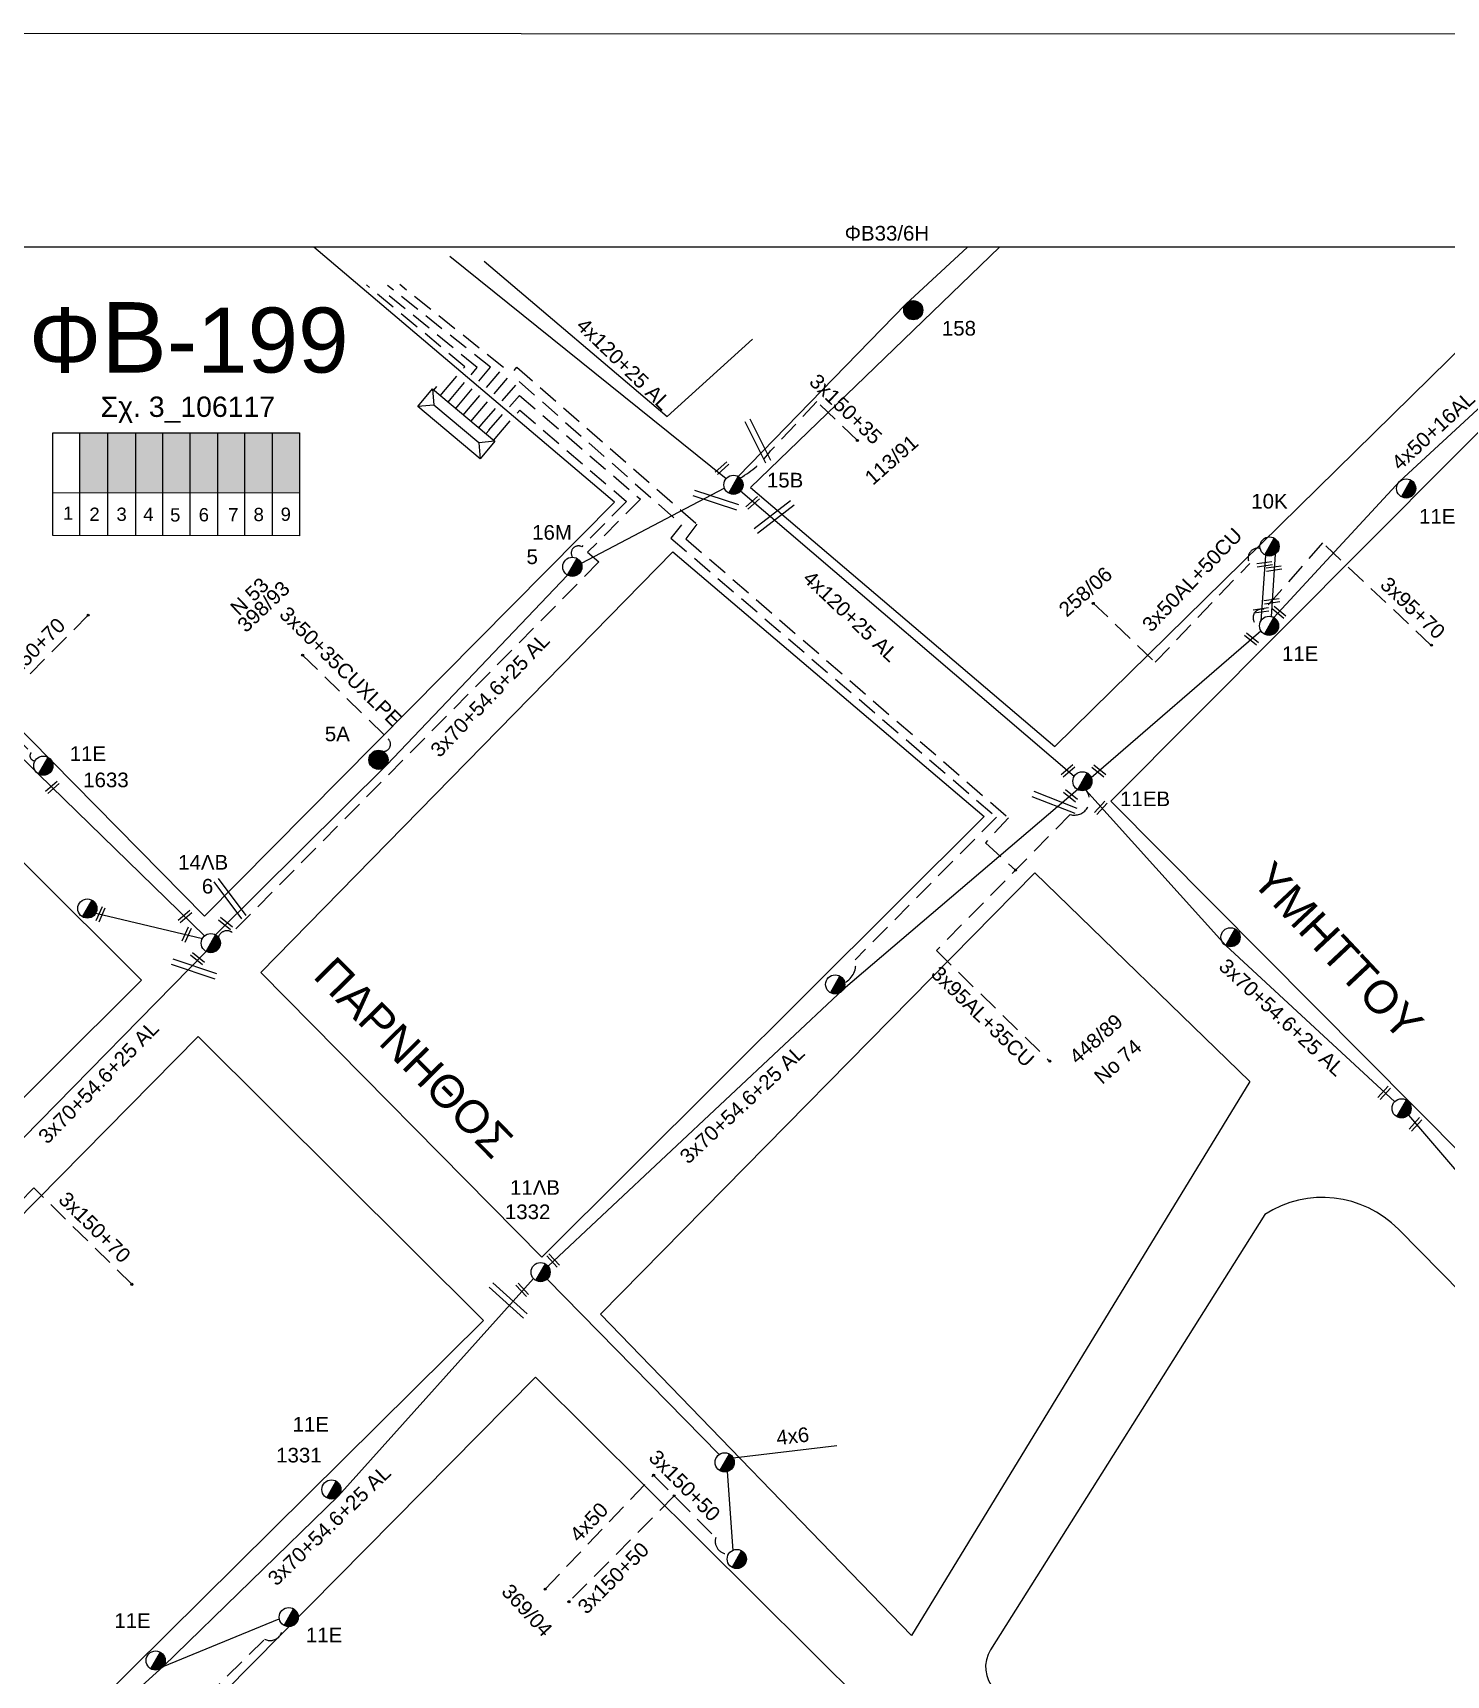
# Model space of a CAD drawing. Header units: millimetres. Extents: x 1138 to 9186, y 1584 to 2927.
# Drawn here: x 8007.4 to 8181.3, y 2724.8 to 2926.9 of the extents above; entities that cross this region are included whole.
import ezdxf
from ezdxf.enums import TextEntityAlignment as Align

# ---------------------------------------------------------------- set-up
doc = ezdxf.new("R2010")
doc.units = ezdxf.units.MM
doc.linetypes.add('DASHED', pattern=[19.05, 12.7, -6.35])
for name, color, linetype, lineweight in [('3x150+35', 7, 'DASHED', 30), ('3x150+50', 7, 'Continuous', 30), ('3x150+70', 7, 'Continuous', 30), ('3x50AL+50CU', 7, 'Continuous', 30), ('3x70+54.6+25 AL', 7, 'SYN_LINE', 30), ('3x95+70', 7, 'Continuous', 30), ('3x95AL+35CU', 7, 'Continuous', 30), ('4x120+25 AL', 7, 'SYN_LINE', 30), ('4x50', 7, 'Continuous', 30), ('4x50+16AL', 7, 'Continuous', 30), ('4x6', 7, 'SYN_LINE', 30), ('Υπόβαθρο ΔΕΗ', 7, 'Continuous', 30)]:
    doc.layers.add(name, color=color, linetype=linetype, lineweight=lineweight)
for name, color, linetype in [('3x50+35CU', 7, 'Continuous'), ('Pillar OTE', 7, 'Continuous'), ('TEXT ΚΑΛΩΔΙΩΝ', 7, 'Continuous'), ('Άγνωστα', 7, 'Continuous'), ('Επιγραφές - Σχήματα', 7, 'Continuous'), ('Καλώδια ΧΤ   3x150AL+50CU', 7, 'DASHED'), ('Μηχανική τομή', 7, 'Continuous'), ('Στύλος Ξύλινος', 7, 'Continuous'), ('Στύλος Ξύλινος @ 1', 7, 'Continuous'), ('Στύλος ΦΜ', 7, 'Continuous'), ('Στύλος ΦΜ @ 1', 7, 'Continuous'), ('Συνδέσεις', 7, 'Continuous'), ('Τομή', 7, 'Continuous'), ('Υποσταθμός πόλεως', 7, 'Continuous')]:
    doc.layers.add(name, color=color, linetype=linetype)
doc.styles.add('arial', font='arial.ttf')
doc.styles.get("Standard").update_dxf_attribs({"font": 'arial.ttf'})
doc.linetypes.add('SYN_LINE', pattern='A,0.5,-0.0001,["/\\/\\/\\/",Standard,S=0.1,R=0,X=0,Y=-0.05],-0.25', length=0.7501)

# ---------------------------------------------------------------- blocks, each defined once
blk = doc.blocks.new('ΥΠΑΡΧΩΝ ΤΣΙΜΕΝΤΕΝΙΟΣ ΣΤΥΛΟΣ')
at = {"layer": 'Στύλος ΦΜ'}
blk.add_hatch(color=7, dxfattribs=at).paths.add_polyline_path([(-1.29, -2.28, 0.574793), (2.62, 0, 0.268822), (1.3, 2.27)])
at = {"layer": 'Στύλος ΦΜ', "color": 7}
blk.add_line((-1.29, -2.28), (1.3, 2.27), dxfattribs=at)
blk.add_circle((0, 0), 2.62, dxfattribs=at)
at = {"layer": 'Στύλος ΦΜ', "flags": 4}
for tag, p in [('ΑΡΙΘΜΟΣ', (-4.68, 8.05)), ('ΤΥΠΟΣ', (-4.91, 3.03))]:
    blk.add_attdef(tag, p, '', height=4, dxfattribs=at)
blk = doc.blocks.new('ΥΠΑΡΧΩΝ ΞΥΛΙΝΟΣ ΣΤΥΛΟΣ')
at = {"layer": 'Στύλος Ξύλινος'}
h = blk.add_hatch(color=7, dxfattribs=at)
h.paths.add_polyline_path([(-2.62, 0, 0.270008), (-1.29, -2.28), (1.3, 2.27, 0.576266)])
h.paths.add_polyline_path([(-1.29, -2.28, 0.574793), (2.62, 0, 0.268822), (1.3, 2.27)])
at = {"layer": 'Στύλος Ξύλινος', "color": 7}
blk.add_line((-1.29, -2.28), (1.3, 2.27), dxfattribs=at)
blk.add_circle((0, 0), 2.62, dxfattribs=at)
at = {"layer": 'Στύλος Ξύλινος', "flags": 4}
for tag, p in [('ΑΡΙΘΜΟΣ', (-4.91, 8.6)), ('ΤΥΠΟΣ', (-4.85, 3.39))]:
    blk.add_attdef(tag, p, '', height=4, dxfattribs=at)
blk = doc.blocks.new('ΜΗΧΑΝΙΚΗ ΤΟΜΗ')
at = {"layer": 'Μηχανική τομή', "ltscale": 40}
for p, q in [((-1.89, 0.78), (5.69, 0.78)), ((-1.89, -0.77), (5.69, -0.77))]:
    blk.add_line(p, q, dxfattribs=at)
blk = doc.blocks.new('ΤΟΜΗ')
at = {"layer": 'Τομή', "ltscale": 40}
for p, q in [((-5.68, 0), (17.06, 0)), ((-5.68, -2.77), (17.06, -2.77))]:
    blk.add_line(p, q, dxfattribs=at)
blk = doc.blocks.new('_ΣΥΝΔΕΣΗ')
at = {"layer": 'Συνδέσεις', "linetype": 'SYN_LINE', "ltscale": 40}
blk.add_hatch(color=256, dxfattribs=at).paths.add_polyline_path([(0.5, -0.01, 1), (-0.5, -0.01, 1)])
at = {"layer": 'Συνδέσεις'}
blk.add_circle((0, -0.01), 0.5, dxfattribs=at)
blk = doc.blocks.new('ΥΠΟΣΤΑΘΜΟΣ ΠΟΛΕΩΣ 9 ΑΝΑΧΩΡΗΣΕΩΝ')
at = {"layer": 'Υποσταθμός πόλεως', "ltscale": 40}
for p, q in [((-9.63, -2.82), (-9.63, -4)), ((-7.12, -2.82), (-7.12, -4)), ((-4.84, -2.82), (-4.84, -4)), ((-2.36, -2.82), (-2.36, -4)), ((0.09, -2.82), (0.09, -4)), ((2.55, -2.82), (2.55, -4)), ((5.02, -2.82), (5.02, -4)), ((7.48, -2.82), (7.48, -4)), ((9.61, -2.82), (9.61, -4))]:
    blk.add_line(p, q, dxfattribs=at)
blk.add_lwpolyline([(-10.02, 2.82), (10.02, 2.82), (10.02, -2.82), (-10.02, -2.82)], close=True, dxfattribs=at)
for points in [[(-7.21, 0), (-10.02, 2.82)], [(-10.02, -2.82), (-7.21, 0)], [(-7.21, 0), (7.21, 0)], [(7.21, 0), (10.02, 2.82)], [(10.02, -2.82), (7.21, 0)]]:
    blk.add_lwpolyline(points, dxfattribs=at)
at = {"layer": 'Υποσταθμός πόλεως', "linetype": 'SYN_LINE', "ltscale": 40, "flags": 1}
for tag, p in [('ΜΕΤΑΣΧΗΜΑΤΙΣΜΟΣ', (10.79, 1.71)), ('ΙΣΧΥΣ', (10.77, -1.08)), ('ΑΡΙΘΜΟΣ', (10.89, -3.8))]:
    blk.add_attdef(tag, p, '', height=1.8, dxfattribs=at)

msp = doc.modelspace()

# ---------------------------------------------------------------- hatches: boundary and pattern name
at = {"layer": 'Καλώδια ΧΤ   3x150AL+50CU', "linetype": 'DASHED', "lineweight": -3, "ltscale": 0.2}
h = msp.add_hatch(color=30, dxfattribs=at)
h.dxf.hatch_style = 1
h.paths.add_polyline_path([(8016.64, 2877.69), (8013.2, 2877.69), (8013.2, 2870.33), (8016.64, 2870.32)])
h = msp.add_hatch(color=27, dxfattribs=at)
h.dxf.hatch_style = 1
h.paths.add_polyline_path([(8016.64, 2870.32), (8020.08, 2870.32), (8020.08, 2877.69), (8016.64, 2877.69)])
h = msp.add_hatch(color=173, dxfattribs=at)
h.dxf.hatch_style = 1
h.paths.add_polyline_path([(8023.38, 2877.69), (8020.08, 2877.69), (8020.08, 2870.32), (8023.38, 2870.32)])
h = msp.add_hatch(color=6, dxfattribs=at)
h.dxf.hatch_style = 1
h.paths.add_polyline_path([(8026.76, 2877.69), (8023.38, 2877.69), (8023.38, 2870.32), (8026.76, 2870.31)])
h = msp.add_hatch(color=2, dxfattribs=at)
h.dxf.hatch_style = 1
h.paths.add_polyline_path([(8026.76, 2870.31), (8030.16, 2870.31), (8030.16, 2877.69), (8026.76, 2877.69)])
h = msp.add_hatch(color=62, dxfattribs=at)
h.dxf.hatch_style = 1
h.paths.add_polyline_path([(8030.16, 2870.31), (8033.56, 2870.31), (8033.56, 2877.69), (8030.16, 2877.69)])
h = msp.add_hatch(color=151, dxfattribs=at)
h.dxf.hatch_style = 1
h.paths.add_polyline_path([(8033.5, 2870.31), (8036.89, 2870.31), (8036.89, 2877.69), (8033.5, 2877.69)])
h = msp.add_hatch(color=85, dxfattribs=at)
h.dxf.hatch_style = 1
h.paths.add_polyline_path([(8036.82, 2870.31), (8040.21, 2870.31), (8040.21, 2877.68), (8036.82, 2877.68)])

# ---------------------------------------------------------------- linework, layer by layer
at = {"layer": '3x150+35', "color": 85, "linetype": 'DASHED', "lineweight": -3, "ltscale": 0.2}
msp.add_lwpolyline([(8108.86, 2876.74), (8103.88, 2881.53), (8098.18, 2875.46, -0.109442), (8094.44, 2872.13, 18.84212)], format="xyb", dxfattribs=at)
at = {"layer": '3x150+50', "lineweight": -3}
msp.add_lwpolyline([(6972.18, 1918.16), (9029.84, 1917.64), (9029.84, 2900.53), (6972.18, 2900.53)], close=True, dxfattribs=at)
at = {"layer": '3x150+50', "color": 2, "linetype": 'DASHED', "lineweight": -3, "ltscale": 0.2}
msp.add_lwpolyline([(8057.94, 2882.72), (8060.54, 2885.82), (8048.44, 2895.9)], dxfattribs=at)
at = {"layer": '3x150+50', "color": 85, "linetype": 'DASHED', "lineweight": -3, "ltscale": 0.2}
msp.add_lwpolyline([(8059.83, 2881.13), (8063.72, 2885.76), (8051.06, 2895.79)], dxfattribs=at)
at = {"layer": '3x150+50', "color": 62, "linetype": 'DASHED', "lineweight": -3, "ltscale": 0.2}
msp.add_lwpolyline([(8060.77, 2880.34), (8065.3, 2885.74), (8052.55, 2895.92)], dxfattribs=at)
at = {"layer": '3x150+50', "color": 151, "linetype": 'DASHED', "lineweight": -3, "ltscale": 0.2}
msp.add_lwpolyline([(8058.88, 2881.92), (8062.08, 2885.73), (8050.51, 2895.15)], dxfattribs=at)
at = {"layer": '3x150+50', "color": 173, "linetype": 'DASHED', "lineweight": -3, "ltscale": 0.2}
msp.add_lwpolyline([(8061.71, 2879.55), (8066.96, 2885.76), (8089.09, 2866.46), (8087.77, 2864.64), (8127.44, 2830.33), (8124.64, 2827.25), (8128.32, 2823.87)], dxfattribs=at)
at = {"layer": '3x150+50', "color": 6, "linetype": 'DASHED', "lineweight": -3, "ltscale": 0.2}
for points in [[(8062.66, 2878.76), (8067.24, 2884.01), (8087.24, 2866.37), (8085.92, 2864.73), (8125.98, 2830.39), (8108.58, 2812.86, -0.358824), (8107.28, 2810.04, 33.116745)], [(8083.79, 2749.44), (8091.43, 2741.75, 0.51694), (8093.02, 2739.74, -68.425043)]]:
    msp.add_lwpolyline(points, format="xyb", dxfattribs=at)
at = {"layer": '3x150+50', "color": 30, "linetype": 'DASHED', "lineweight": -3, "ltscale": 0.2}
msp.add_lwpolyline([(8063.53, 2878.02), (8067.27, 2882.29), (8082.16, 2869.54), (8075.67, 2862.98), (8077.06, 2861.79), (8031.94, 2816.2, 0.530129), (8030.23, 2815.61)], format="xyb", dxfattribs=at)
at = {"layer": '3x150+50', "color": 27, "linetype": 'DASHED', "lineweight": -3, "ltscale": 0.2}
msp.add_lwpolyline([(8064.49, 2877.22), (8067.31, 2880.48), (8080.45, 2869.23), (8074.94, 2863.67, 0.789418), (8073.82, 2862.37)], format="xyb", dxfattribs=at)
at = {"layer": '3x150+50', "color": 6, "linetype": 'DASHED', "lineweight": -3, "ltscale": 0.2}
msp.add_lwpolyline([(8086.33, 2746.89), (8073.37, 2733.86)], dxfattribs=at)
at = {"layer": '3x150+70', "color": 30, "linetype": 'DASHED', "lineweight": -3, "ltscale": 0.2}
msp.add_lwpolyline([(8014.22, 2855.25), (8002.3, 2843.26), (8007.2, 2838.35, 0.660899), (8007.68, 2837.33, -13.079718)], format="xyb", dxfattribs=at)
at = {"layer": '3x150+70', "color": 2, "linetype": 'DASHED', "lineweight": -3, "ltscale": 0.2}
msp.add_lwpolyline([(8019.58, 2772.92), (8007.53, 2784.79), (8001.64, 2778.83, 0.370141), (7999.56, 2777.2, -58.124693)], format="xyb", dxfattribs=at)
at = {"layer": '3x150+70', "color": 62, "linetype": 'DASHED', "lineweight": -3, "ltscale": 0.2}
msp.add_lwpolyline([(8042.95, 2710), (8028.58, 2722.03), (8035.92, 2729.25, 0.727189), (8037.94, 2731.27, 1725.672798)], format="xyb", dxfattribs=at)
at = {"layer": '3x50+35CU', "color": 27, "linetype": 'DASHED', "lineweight": -3, "ltscale": 0.2}
msp.add_lwpolyline([(8040.6, 2850.32), (8051.14, 2840.01, -0.673685), (8050.52, 2838.48, 0.287579)], format="xyb", dxfattribs=at)
at = {"layer": '3x50AL+50CU', "color": 27, "linetype": 'DASHED', "lineweight": -3, "ltscale": 0.2}
msp.add_lwpolyline([(8137.84, 2856.78), (8145.5, 2849.45), (8157.14, 2861.62, -0.680219), (8158.43, 2863.45, 62.684518)], format="xyb", dxfattribs=at)
at = {"layer": '3x70+54.6+25 AL', "color": 30, "linetype": 'SYN_LINE', "lineweight": -3, "ltscale": 15}
for points in [[(8028.54, 2815.8), (8008.11, 2835.7), (7990.52, 2853.04), (7972.97, 2871.9)], [(8015.14, 2818.58), (8028.26, 2815.45)]]:
    msp.add_lwpolyline(points, dxfattribs=at)
at = {"layer": '3x70+54.6+25 AL', "color": 27, "linetype": 'SYN_LINE', "lineweight": -3, "ltscale": 15}
for points in [[(8092.52, 2870.86), (8074.88, 2861.62)], [(8073.2, 2860.17), (8050.94, 2836.84), (8029.88, 2815.92)], [(8136.99, 2833.71), (8154.2, 2814.6), (8174.98, 2795.38)], [(8176.66, 2793.73), (8188.73, 2779.65), (8215.87, 2742.09)]]:
    msp.add_lwpolyline(points, dxfattribs=at)
at = {"layer": '3x70+54.6+25 AL', "color": 6, "linetype": 'SYN_LINE', "lineweight": -3, "ltscale": 15}
for points in [[(8135.97, 2833.78), (8107.13, 2809.2), (8070.8, 2775.16)], [(8070.69, 2773.57), (8091.87, 2751.98)]]:
    msp.add_lwpolyline(points, dxfattribs=at)
at = {"layer": '3x70+54.6+25 AL', "color": 2, "linetype": 'SYN_LINE', "lineweight": -3, "ltscale": 15}
msp.add_lwpolyline([(7958.87, 2744.74), (7973.03, 2759.02), (7982.05, 2767.9), (8006.23, 2790.92), (8028.72, 2813.87)], dxfattribs=at)
at = {"layer": '3x70+54.6+25 AL', "color": 62, "linetype": 'SYN_LINE', "lineweight": -3, "ltscale": 15}
for points in [[(8001.29, 2705.88), (8023.44, 2725.91), (8045.02, 2746.9), (8069.01, 2773.63)], [(8023.44, 2725.91), (8037.73, 2731.77)]]:
    msp.add_lwpolyline(points, dxfattribs=at)
at = {"layer": '3x70+54.6+25 AL', "color": 6, "linetype": 'SYN_LINE', "lineweight": -3, "ltscale": 12}
msp.add_lwpolyline([(8092.84, 2749.87), (8093.52, 2740.18)], dxfattribs=at)
at = {"layer": '3x95+70', "color": 27, "linetype": 'DASHED', "lineweight": -3, "ltscale": 0.2}
msp.add_lwpolyline([(8179.44, 2851.57), (8166.1, 2864.14), (8158.91, 2855.95, 1.009678), (8158.34, 2853.9, 72.228067)], format="xyb", dxfattribs=at)
at = {"layer": '3x95AL+35CU', "color": 173, "linetype": 'DASHED', "lineweight": -3, "ltscale": 0.2}
msp.add_lwpolyline([(8136.99, 2833.71, -0.740242), (8135.05, 2830.72), (8118.58, 2813.97), (8132.53, 2800.36)], format="xyb", dxfattribs=at)
at = {"layer": '4x120+25 AL', "color": 85, "linetype": 'SYN_LINE', "lineweight": -3, "ltscale": 15}
msp.add_lwpolyline([(8094.2, 2872.31), (8114.82, 2893.51), (8122.42, 2900.53)], dxfattribs=at)
at = {"layer": '4x120+25 AL', "color": 2, "linetype": 'SYN_LINE', "lineweight": -3, "ltscale": 15}
msp.add_lwpolyline([(8092.71, 2872.04), (8058.72, 2899.39)], dxfattribs=at)
at = {"layer": '4x120+25 AL', "color": 173, "linetype": 'SYN_LINE', "lineweight": -3, "ltscale": 15}
msp.add_lwpolyline([(8135.52, 2835.38), (8094.49, 2870.51)], dxfattribs=at)
at = {"layer": '4x50', "color": 6, "linetype": 'DASHED', "lineweight": -3, "ltscale": 0.2}
msp.add_lwpolyline([(8070.45, 2735.42), (8083.79, 2749.44)], dxfattribs=at)
at = {"layer": '4x50+16AL', "color": 27, "linetype": 'Continuous', "lineweight": -3, "ltscale": 0.2}
for points in [[(8160.1, 2854.96), (8175.6, 2871.72), (8191.49, 2886.39)], [(8159.1, 2862.63), (8158.49, 2854.51)], [(8160.26, 2862.74), (8159.79, 2855.09)], [(8137.63, 2835.27), (8158.51, 2853.34)]]:
    msp.add_lwpolyline(points, dxfattribs=at)
at = {"layer": '4x6', "color": 6, "linetype": 'SYN_LINE', "lineweight": -3, "ltscale": 15}
msp.add_lwpolyline([(8093.56, 2751.58), (8106.35, 2753.07)], dxfattribs=at)
at = {"layer": 'Pillar OTE', "lineweight": -3, "ltscale": 40}
for points in [[(8009.87, 2865.05), (8009.87, 2877.69), (8040.21, 2877.69), (8040.2, 2865.02), (8009.87, 2865.05)], [(8013.2, 2865.05), (8013.2, 2877.69)], [(8016.64, 2865.04), (8016.64, 2877.69)], [(8020.08, 2865.04), (8020.08, 2877.69)], [(8023.38, 2865.04), (8023.38, 2877.69)], [(8026.76, 2865.03), (8026.76, 2877.69)], [(8030.16, 2865.03), (8030.16, 2877.69)], [(8033.5, 2865.03), (8033.5, 2877.69)], [(8036.88, 2865.02), (8036.89, 2877.69)], [(8009.87, 2870.33), (8040.2, 2870.3)]]:
    msp.add_lwpolyline(points, dxfattribs=at)
at = {"layer": 'Επιγραφές - Σχήματα', "lineweight": -3}
msp.add_lwpolyline([(6949.78, 2926.89), (9185.18, 2926.75), (9185.88, 1907.61), (6949.78, 1907.75)], close=True, dxfattribs=at)
at = {"layer": 'Υπόβαθρο ΔΕΗ', "lineweight": -3}
for points in [[(8002.49, 2900.53), (7974.92, 2872.61), (8028.54, 2818.2), (8078.96, 2869.15), (8041.99, 2900.53)], [(8126.35, 2900.53), (8095.69, 2870.96), (8133.17, 2839.07), (8188.57, 2893.51)], [(8203.17, 2895.71), (8140.04, 2832.35), (8190.11, 2782.02), (8272.55, 2880.72), (8245.18, 2900.53)], [(8062.95, 2898.82), (8085.44, 2879.68), (8095.94, 2889.2)]]:
    msp.add_lwpolyline(points, dxfattribs=at)
for points in [[(7965.01, 2865.86), (8020.79, 2810.35), (7964.02, 2753.81), (7906.99, 2807.05)], [(8086.16, 2863.03), (8124.48, 2830.49), (8070.02, 2776.26), (8035.47, 2811.27)], [(8130.7, 2823.56), (8157.16, 2797.89), (8115.53, 2729.7), (8077.24, 2769.24)], [(8027.74, 2803.41), (8062.84, 2768.48), (8006.57, 2712.73), (7971.17, 2746.08)], [(8069.25, 2761.5), (8109.88, 2721.12), (8068.3, 2653.86), (8013.61, 2705.17)]]:
    msp.add_lwpolyline(points, close=True, dxfattribs=at)
msp.add_lwpolyline([(8125.73, 2723.08), (8136.6, 2709.26), (8149.89, 2694.83), (8164.03, 2681.32), (8172.53, 2674.06), (8181.46, 2667.54), (8192.19, 2660.99), (8206.87, 2653.84), (8253.2, 2709.18), (8235.71, 2722.46), (8216.85, 2738.39), (8204.02, 2750.66), (8175.45, 2779.69, 0.355762), (8158.98, 2781.51), (8125.25, 2727.95, 0.342361), (8125.73, 2723.08, 1.322411)], format="xyb", dxfattribs=at)

# ---------------------------------------------------------------- block references
at = {"layer": 'Μηχανική τομή', "lineweight": -3, "xscale": 0.2499999999999998, "yscale": 0.2499999999999998, "zscale": 0.4999999999999997}
for p, rotation in [((8091.86, 2873.02), 41.18346233653136), ((8095.63, 2868.76), 41.18346233653136), ((8159.44, 2861.56), 188.0926024003049), ((8160.58, 2861.02), 188.0926024003049), ((8160.33, 2857.01), 188.0926024003049), ((8159.01, 2855.88), 188.0926024003049), ((8161.11, 2855.28), 140.8332396216162), ((8157.72, 2852), 140.8332396216162), ((8134.42, 2835.81), 41.18346233653136), ((8138.95, 2835.76), 140.8332396216162), ((8009.46, 2833.76), 41.18346233653136), ((8135.45, 2832.7), 140.8332396216162), ((8138.52, 2831.19), 47.81644587165323), ((8015.56, 2818.04), 65.86021669627779), ((8025.76, 2817.88), 41.18346233653136), ((8026.16, 2815.52), 65.86021669627779), ((8031.48, 2816.99), 141.2718821479029), ((8028.05, 2812.67), 141.2718821479029), ((8173.37, 2796.13), 47.81644587165323), ((8177.21, 2792.24), 47.81644587165323), ((8071.74, 2775.51), 132.812068640861), ((8067.95, 2771.9), 132.812068640861)]:
    msp.add_blockref('ΜΗΧΑΝΙΚΗ ΤΟΜΗ', p, dxfattribs=dict(at, rotation=rotation))
at = {"layer": 'Στύλος Ξύλινος @ 1', "lineweight": -3, "ltscale": 40}
ref = msp.add_blockref('ΥΠΑΡΧΩΝ ΞΥΛΙΝΟΣ ΣΤΥΛΟΣ', (8115.74, 2892.77), dxfattribs=dict(at, xscale=0.4499999999998181, yscale=0.4499999999998181, zscale=0.4499999999998181))
ref.add_attrib('ΤΥΠΟΣ', '158', (8119.26, 2889.65), dxfattribs={"layer": 'Στύλος Ξύλινος', "height": 1.8, "flags": 4})
ref = msp.add_blockref('ΥΠΑΡΧΩΝ ΞΥΛΙΝΟΣ ΣΤΥΛΟΣ', (8049.93, 2837.45), dxfattribs=dict(at, xscale=0.4499999999998182, yscale=0.4499999999998182, zscale=0.4499999999998182))
ref.add_attrib('ΤΥΠΟΣ', '5A', (8043.33, 2839.74), dxfattribs={"layer": 'Στύλος Ξύλινος', "height": 1.8, "flags": 4})
at = {"layer": 'Στύλος ΦΜ @ 1', "lineweight": -3, "ltscale": 40}
ref = msp.add_blockref('ΥΠΑΡΧΩΝ ΤΣΙΜΕΝΤΕΝΙΟΣ ΣΤΥΛΟΣ', (8093.61, 2871.29), dxfattribs=dict(at, xscale=0.4499999999998182, yscale=0.4499999999998182, zscale=0.4499999999998182))
ref.add_attrib('ΑΡΙΘΜΟΣ', '15B', (8097.73, 2870.96), dxfattribs={"layer": 'Στύλος ΦΜ', "height": 1.8, "rotation": 360, "flags": 4})
ref = msp.add_blockref('ΥΠΑΡΧΩΝ ΤΣΙΜΕΝΤΕΝΙΟΣ ΣΤΥΛΟΣ', (8176.39, 2870.84), dxfattribs=dict(at, xscale=0.4499999999998181, yscale=0.4499999999998181, zscale=0.4499999999998181))
ref.add_attrib('ΤΥΠΟΣ', '11E', (8177.98, 2866.51), dxfattribs={"layer": 'Στύλος ΦΜ', "height": 1.8, "flags": 4})
ref = msp.add_blockref('ΥΠΑΡΧΩΝ ΤΣΙΜΕΝΤΕΝΙΟΣ ΣΤΥΛΟΣ', (8159.58, 2863.7), dxfattribs=dict(at, xscale=0.4499999999998181, yscale=0.4499999999998181, zscale=0.4499999999998181))
ref.add_attrib('ΤΥΠΟΣ', '10K', (8157.33, 2868.37), dxfattribs={"layer": 'Στύλος ΦΜ', "height": 1.8, "flags": 4})
ref = msp.add_blockref('ΥΠΑΡΧΩΝ ΤΣΙΜΕΝΤΕΝΙΟΣ ΣΤΥΛΟΣ', (8073.78, 2861.2), dxfattribs=dict(at, xscale=0.4499999999998182, yscale=0.4499999999998182, zscale=0.4499999999998182))
ref.add_attrib('ΤΥΠΟΣ', '5', (8068.15, 2861.53), dxfattribs={"layer": 'Στύλος ΦΜ', "height": 1.8, "rotation": 360, "flags": 4})
ref.add_attrib('ΑΡΙΘΜΟΣ', '16M', (8068.84, 2864.53), dxfattribs={"layer": 'Στύλος ΦΜ', "height": 1.8, "rotation": 360, "flags": 4})
ref = msp.add_blockref('ΥΠΑΡΧΩΝ ΤΣΙΜΕΝΤΕΝΙΟΣ ΣΤΥΛΟΣ', (8159.52, 2853.94), dxfattribs=dict(at, xscale=0.4499999999998181, yscale=0.4499999999998181, zscale=0.4499999999998181))
ref.add_attrib('ΤΥΠΟΣ', '11E', (8161.11, 2849.6), dxfattribs={"layer": 'Στύλος ΦΜ', "height": 1.8, "flags": 4})
ref = msp.add_blockref('ΥΠΑΡΧΩΝ ΤΣΙΜΕΝΤΕΝΙΟΣ ΣΤΥΛΟΣ', (8008.69, 2836.73), dxfattribs=dict(at, xscale=0.4499999999998182, yscale=0.4499999999998182, zscale=0.4499999999998182))
ref.add_attrib('ΤΥΠΟΣ', '1633', (8013.6, 2834.08), dxfattribs={"layer": 'Στύλος ΦΜ', "height": 1.8, "rotation": 360, "flags": 4})
ref.add_attrib('ΑΡΙΘΜΟΣ', '11E', (8011.94, 2837.31), dxfattribs={"layer": 'Στύλος ΦΜ', "height": 1.8, "rotation": 360, "flags": 4})
ref = msp.add_blockref('ΥΠΑΡΧΩΝ ΤΣΙΜΕΝΤΕΝΙΟΣ ΣΤΥΛΟΣ', (8136.55, 2834.81), dxfattribs=dict(at, xscale=0.4499999999998181, yscale=0.4499999999998181, zscale=0.4499999999998181))
ref.add_attrib('ΤΥΠΟΣ', '11EB', (8141.19, 2831.75), dxfattribs={"layer": 'Στύλος ΦΜ', "height": 1.8, "flags": 4})
ref = msp.add_blockref('ΥΠΑΡΧΩΝ ΤΣΙΜΕΝΤΕΝΙΟΣ ΣΤΥΛΟΣ', (8029.3, 2814.9), dxfattribs=dict(at, xscale=0.4499999999998182, yscale=0.4499999999998182, zscale=0.4499999999998182))
ref.add_attrib('ΤΥΠΟΣ', '6', (8028.2, 2821), dxfattribs={"layer": 'Στύλος ΦΜ', "height": 1.8, "rotation": 360, "flags": 4})
ref.add_attrib('ΑΡΙΘΜΟΣ', '14ΛΒ', (8025.28, 2823.94), dxfattribs={"layer": 'Στύλος ΦΜ', "height": 1.8, "rotation": 360, "flags": 4})
for p, xscale, yscale, zscale in [((8014.11, 2819.15), 0.4499999999998182, 0.4499999999998182, 0.4499999999998182), ((8154.78, 2815.62), 0.4499999999998181, 0.4499999999998181, 0.4499999999998181), ((8106.13, 2809.82), 0.4499999999998181, 0.4499999999998181, 0.4499999999998181), ((8175.83, 2794.57), 0.4499999999998181, 0.4499999999998181, 0.4499999999998181), ((8092.53, 2751.01), 0.4499999999998181, 0.4499999999998181, 0.4499999999998181), ((8094.02, 2739.12), 0.4499999999998181, 0.4499999999998181, 0.4499999999998181)]:
    msp.add_blockref('ΥΠΑΡΧΩΝ ΤΣΙΜΕΝΤΕΝΙΟΣ ΣΤΥΛΟΣ', p, dxfattribs=dict(at, xscale=xscale, yscale=yscale, zscale=zscale))
ref = msp.add_blockref('ΥΠΑΡΧΩΝ ΤΣΙΜΕΝΤΕΝΙΟΣ ΣΤΥΛΟΣ', (8069.88, 2774.42), dxfattribs=dict(at, xscale=0.4499999999998181, yscale=0.4499999999998181, zscale=0.4499999999998181))
ref.add_attrib('ΤΥΠΟΣ', '11ΛΒ', (8066.11, 2783.93), dxfattribs={"layer": 'Στύλος ΦΜ', "height": 1.8, "flags": 4})
ref.add_attrib('ΑΡΙΘΜΟΣ', '1332', (8065.49, 2780.94), dxfattribs={"layer": 'Στύλος ΦΜ', "height": 1.8, "flags": 4})
ref = msp.add_blockref('ΥΠΑΡΧΩΝ ΤΣΙΜΕΝΤΕΝΙΟΣ ΣΤΥΛΟΣ', (8044.14, 2747.68), dxfattribs=dict(at, xscale=0.4499999999998181, yscale=0.4499999999998181, zscale=0.4499999999998181))
ref.add_attrib('ΤΥΠΟΣ', '11E', (8039.36, 2754.79), dxfattribs={"layer": 'Στύλος ΦΜ', "height": 1.8, "flags": 4})
ref.add_attrib('ΑΡΙΘΜΟΣ', '1331', (8037.34, 2751), dxfattribs={"layer": 'Στύλος ΦΜ', "height": 1.8, "flags": 4})
ref = msp.add_blockref('ΥΠΑΡΧΩΝ ΤΣΙΜΕΝΤΕΝΙΟΣ ΣΤΥΛΟΣ', (8022.51, 2726.63), dxfattribs=dict(at, xscale=0.4499999999998181, yscale=0.4499999999998181, zscale=0.4499999999998181))
ref.add_attrib('ΤΥΠΟΣ', '11E', (8017.43, 2730.65), dxfattribs={"layer": 'Στύλος ΦΜ', "height": 1.8, "flags": 4})
ref = msp.add_blockref('ΥΠΑΡΧΩΝ ΤΣΙΜΕΝΤΕΝΙΟΣ ΣΤΥΛΟΣ', (8038.89, 2731.97), dxfattribs=dict(at, xscale=0.4499999999998181, yscale=0.4499999999998181, zscale=0.4499999999998181))
ref.add_attrib('ΤΥΠΟΣ', '11E', (8041, 2728.88), dxfattribs={"layer": 'Στύλος ΦΜ', "height": 1.8, "flags": 4})
at = {"layer": 'Συνδέσεις', "lineweight": -3, "xscale": 0.25, "yscale": 0.25, "zscale": 0.25}
for p in [(8108.86, 2876.75), (8014.22, 2855.25), (8137.89, 2856.7), (8179.52, 2851.56), (8040.6, 2850.33), (8128.32, 2823.88), (8132.53, 2800.37), (8019.58, 2772.92), (8083.79, 2749.45), (8086.33, 2746.89), (8070.45, 2735.42), (8073.37, 2733.87)]:
    msp.add_blockref('_ΣΥΝΔΕΣΗ', p, dxfattribs=at)
at = {"layer": 'Τομή', "lineweight": -3}
for p, xscale, yscale, zscale, rotation in [((8096.25, 2878.12), 0.2499999999999999, 0.2499999999999999, 0.2499999999999999, 296.655740067979), ((8090.17, 2870.19), 0.2499999999999999, 0.2499999999999999, 0.2499999999999999, 341.6353024939235), ((8097.27, 2866.77), 0.2499999999999999, 0.2499999999999999, 0.2499999999999999, 37.5339482881317), ((8131.9, 2833.08), 0.2499999999999998, 0.2499999999999998, 0.2499999999999998, 338.4857478978), ((8031.07, 2821.72), 0.2499999999999999, 0.2499999999999999, 0.2499999999999999, 306.6480168378818), ((8025.97, 2812.52), 0.2499999999999999, 0.2499999999999999, 0.2499999999999999, 341.6353024939235), ((8066.71, 2769.71), 0.2499999999999999, 0.2499999999999999, 0.2499999999999999, 137.8226520123108)]:
    msp.add_blockref('ΤΟΜΗ', p, dxfattribs=dict(at, xscale=xscale, yscale=yscale, zscale=zscale, rotation=rotation))
at = {"layer": 'Υποσταθμός πόλεως', "lineweight": -3, "xscale": 0.4999999999999999, "yscale": 0.4999999999999999, "zscale": 0.4999999999999999, "rotation": 139.999528447199}
msp.add_blockref('ΥΠΟΣΤΑΘΜΟΣ ΠΟΛΕΩΣ 9 ΑΝΑΧΩΡΗΣΕΩΝ', (8059.52, 2878.78), dxfattribs=at)

# ---------------------------------------------------------------- texts
at = {"lineweight": -3, "ltscale": 30, "char_height": 1.63, "width": 11.2573, "attachment_point": 1}
for s, insert in [('1', (8011.12, 2868.61)), ('2', (8014.36, 2868.48)), ('3', (8017.69, 2868.48)), ('4', (8020.99, 2868.48)), ('5', (8024.29, 2868.4)), ('6', (8027.81, 2868.42)), ('7', (8031.44, 2868.42)), ('8', (8034.56, 2868.45)), ('9', (8037.89, 2868.48))]:
    msp.add_mtext(s, dxfattribs=dict(at, insert=insert))
at = {"lineweight": -3, "ltscale": 40, "char_height": 4, "width": 65.6312, "attachment_point": 1, "style": 'arial'}
for s, insert, rotation in [('YMHTTOY', (8160.08, 2825.24), 313.205), ('ΠAPNHΘOΣ', (8044.59, 2813.55), 314.5125)]:
    msp.add_mtext(s, dxfattribs=dict(at, insert=insert, rotation=rotation))
at = {"layer": 'TEXT ΚΑΛΩΔΙΩΝ', "linetype": 'Continuous', "lineweight": -3, "ltscale": 0.2}
for s, rotation, p in [('4x120+25 AL', 315.8025, (8080.11, 2886.16)), ('3x150+35', 316.1736, (8107.44, 2880.61)), ('4x50+16AL', 42.7207, (8179.71, 2877.97)), ('3x50AL+50CU', 46.2985, (8150.05, 2859.61)), ('4x120+25 AL', 316.5272, (8108.05, 2855.13)), ('3x95+70', 316.6864, (8177.21, 2856.14)), ('3x50+35CUXLPE', 315.6311, (8045.3, 2848.93)), ('3x150+70', 45.1689, (8006.99, 2850.52)), ('3x70+54.6+25 AL', 46.3408, (8063.65, 2845.43)), ('3x70+54.6+25 AL', 317.2411, (8161.09, 2805.77)), ('3x95AL+35CU', 315.7207, (8124.3, 2805.88)), ('3x70+54.6+25 AL', 45.5899, (8015.48, 2797.79)), ('3x70+54.6+25 AL', 43.1385, (8094.67, 2795.06)), ('3x150+70', 315.4168, (8015.02, 2779.94)), ('4x6', 6.6323, (8100.9, 2754.25)), ('3x150+50', 314.8251, (8087.61, 2748.16)), ('3x70+54.6+25 AL', 44.2035, (8043.87, 2743.27)), ('4x50', 46.4471, (8075.82, 2743.67)), ('3x150+50', 45.1393, (8078.82, 2736.79))]:
    msp.add_text(s, height=1.8, rotation=rotation, dxfattribs=at).set_placement(p, align=Align.MIDDLE_CENTER)
at = {"layer": 'Άγνωστα', "lineweight": -3, "ltscale": 0.2, "insert": (8107.3, 2903.14), "char_height": 1.8, "width": 18.6352, "attachment_point": 1, "style": 'arial'}
msp.add_mtext('ΦB33/6H', dxfattribs=at)
at = {"layer": 'Άγνωστα', "color": 7, "lineweight": -3, "insert": (8015.74, 2882.14), "char_height": 2.5, "width": 4.551914400963142e-14, "attachment_point": 1}
msp.add_mtext('Σχ. 3_106117', dxfattribs=at)
at = {"layer": 'Άγνωστα', "lineweight": -3, "ltscale": 40, "char_height": 1.8, "width": 12.7137, "attachment_point": 1, "style": 'arial'}
for s, insert, rotation in [('113/91', (8109.57, 2872.49), 41.4567), ('258/06', (8133.44, 2856.27), 41.4567), ('N 53', (8031.52, 2856.37), 43.7476), ('398/93', (8032.38, 2854.3), 43.7476), ('448/89', (8134.74, 2801.25), 41.4567), ('No 74', (8137.8, 2798.78), 41.4567), ('369/04', (8066.26, 2736.24), 313.0481)]:
    msp.add_mtext(s, dxfattribs=dict(at, insert=insert, rotation=rotation))
at = {"layer": 'Υπόβαθρο ΔΕΗ', "lineweight": -3, "insert": (8006.9, 2893.76), "char_height": 8, "width": 84.6573, "attachment_point": 1}
msp.add_mtext('Φ{\\H1.0833x;B}-199', dxfattribs=at)

doc.saveas('drawing.dxf')
